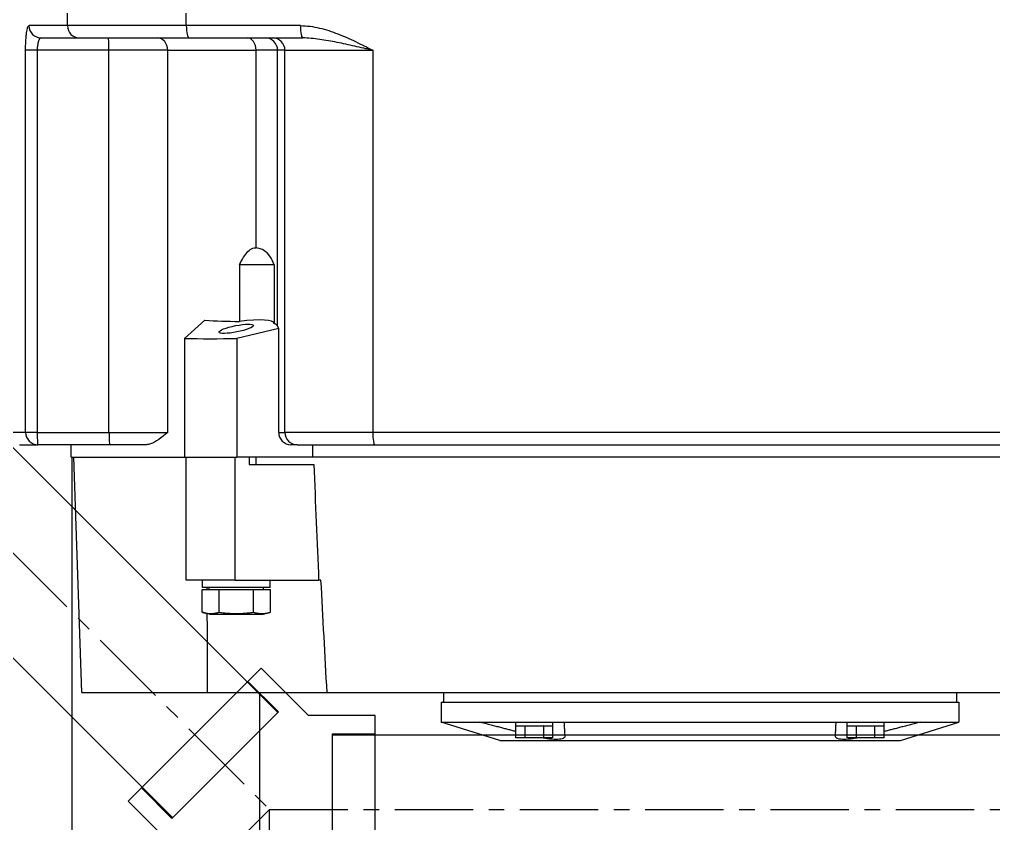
# Model space of a CAD drawing. Header units: inches. Extents: x -883 to 808, y -248 to 1051.
# Drawn here: x -418.23 to -402.68, y 663.13 to 675.97 of the extents above; entities that cross this region are included whole.
import ezdxf

# ---------------------------------------------------------------- set-up
doc = ezdxf.new("R2010")
doc.units = ezdxf.units.IN
doc.header["$MEASUREMENT"] = 0
doc.linetypes.add('CENTER', pattern=[2, 1.25, -0.25, 0.25, -0.25])
doc.layers.get('0').update_dxf_attribs({"linetype": 'CONTINUOUS'})
doc.layers.add('EQUIPMENT - COMPRESSORS', color=41, linetype='CONTINUOUS')
doc.layers.add('P-RV', color=193, linetype='CONTINUOUS')

# ---------------------------------------------------------------- blocks, each defined once
blk = doc.blocks.new('A$Cb802d3fd')
for p, q in [((29.342, 35.653), (29.342, 35.947)), ((29.145, 35.751), (29.145, 35.457)), ((29.342, 35.653), (35.444, 35.653)), ((29.342, 35.468), (29.342, 35.653)), ((35.444, 35.468), (35.444, 35.653)), ((29.145, 34.311), (29.145, 35.457)), ((35.444, 35.468), (29.342, 35.468)), ((29.342, 35.468), (29.342, 34.322)), ((35.444, 34.322), (35.444, 35.468)), ((35.838, 34.985), (35.838, 35.598)), ((35.641, 35.404), (35.641, 34.793)), ((28.948, 34.913), (15.886, 34.913)), ((28.948, 34.913), (15.886, 34.913)), ((25.188, 34.753), (28.948, 34.884)), ((28.948, 34.924), (28.948, 33.114)), ((28.948, 34.924), (29.145, 34.924)), ((35.838, 34.985), (44.106, 34.985)), ((35.838, 33.088), (35.838, 34.985)), ((25.188, 34.753), (25.188, 32.754)), ((35.641, 34.793), (35.641, 33.042)), ((29.145, 33.722), (29.145, 34.311)), ((29.342, 34.322), (35.444, 34.322)), ((29.342, 34.322), (29.342, 33.383)), ((35.444, 33.383), (35.444, 34.322)), ((29.342, 33.383), (35.444, 33.383)), ((35.444, 33.383), (35.444, 31.973)), ((26.98, 32.308), (26.98, 33.087)), ((26.98, 33.087), (28.948, 33.087)), ((30.842, 33.114), (28.948, 33.114)), ((28.948, 33.114), (28.948, 32.278)), ((28.948, 33.087), (28.948, 32.308)), ((30.842, 33.114), (31.132, 32.79)), ((35.641, 33.042), (35.641, 31.23)), ((35.838, 33.088), (44.106, 33.088)), ((35.838, 31.266), (35.838, 33.088)), ((26.436, 32.717), (26.468, 32.835)), ((26.468, 32.835), (26.83, 32.835)), ((26.83, 32.835), (26.83, 32.562)), ((26.862, 31.75), (26.862, 32.828)), ((26.862, 32.828), (26.98, 32.828)), ((25.188, 32.754), (25.188, 30.84)), ((26.436, 32.717), (26.436, 31.862)), ((26.83, 32.723), (26.862, 32.723)), ((26.468, 32.562), (26.83, 32.562)), ((26.83, 32.562), (26.83, 32.017)), ((26.98, 32.308), (26.98, 30.974)), ((26.98, 32.308), (28.948, 32.308)), ((28.948, 31.072), (28.948, 32.278)), ((30.842, 32.278), (28.948, 32.278)), ((31.002, 31.612), (30.842, 32.278)), ((32.019, 32.239), (31.114, 32.239)), ((32.019, 31.683), (32.019, 32.239)), ((28.83, 32.081), (28.83, 31.052)), ((28.948, 32.081), (28.83, 32.081)), ((15.886, 31.913), (25.188, 31.913)), ((15.886, 31.913), (25.188, 31.913)), ((26.468, 32.017), (26.83, 32.017)), ((26.83, 32.017), (26.83, 31.744)), ((28.948, 31.975), (28.83, 31.975)), ((32.289, 31.973), (35.444, 31.973)), ((35.444, 31.63), (35.444, 31.973)), ((26.436, 31.862), (26.468, 31.744)), ((26.468, 31.744), (26.83, 31.744)), ((26.83, 31.857), (26.862, 31.857)), ((26.862, 31.75), (26.98, 31.75)), ((29.342, 31.612), (31.002, 31.612)), ((29.342, 31.612), (29.342, 31.513)), ((31.002, 31.612), (31.038, 31.63)), ((31.038, 31.63), (35.444, 31.63)), ((32.019, 31.683), (31.078, 31.683)), ((35.444, 31.513), (35.444, 31.63)), ((29.145, 31.317), (29.145, 31.419)), ((29.342, 31.513), (35.444, 31.513)), ((29.342, 30.11), (29.342, 31.513)), ((35.444, 31.513), (35.444, 30.11)), ((29.145, 31.317), (29.145, 30.08)), ((26.98, 30.937), (26.98, 30.974)), ((29.145, 31.072), (28.948, 31.072)), ((28.948, 18.697), (28.948, 31.072)), ((25.188, 30.84), (25.188, 18.929)), ((29.145, 30.08), (29.145, 19.689)), ((29.342, 19.659), (29.342, 30.11)), ((35.444, 30.11), (29.342, 30.11)), ((24.421, 28.082), (24.716, 29.018)), ((24.716, 29.018), (24.716, 28.402)), ((25.031, 29.018), (24.716, 29.018)), ((25.031, 29.018), (25.031, 20.751)), ((25.188, 28.979), (25.031, 28.979)), ((24.716, 28.402), (24.716, 27.057)), ((24.421, 28.082), (24.421, 21.687)), ((24.464, 27.677), (24.464, 27.825)), ((24.464, 27.825), (24.653, 27.825)), ((24.653, 27.824), (24.653, 27.825)), ((24.653, 27.824), (24.653, 27.677)), ((24.653, 27.824), (24.716, 27.824)), ((24.464, 27.381), (24.464, 27.677)), ((24.464, 27.677), (24.653, 27.677)), ((24.653, 27.677), (24.653, 27.382)), ((24.653, 27.677), (24.653, 27.677)), ((24.653, 27.677), (24.653, 27.677)), ((24.464, 27.234), (24.464, 27.381)), ((24.464, 27.381), (24.653, 27.381)), ((24.653, 27.381), (24.653, 27.382)), ((24.653, 27.381), (24.653, 27.234)), ((24.653, 27.381), (24.653, 27.381)), ((24.464, 27.234), (24.653, 27.234)), ((24.653, 27.234), (24.653, 27.234)), ((24.653, 27.234), (24.716, 27.234)), ((24.716, 27.057), (24.716, 22.712)), ((24.716, 22.712), (24.716, 21.367)), ((24.464, 22.388), (24.464, 22.535)), ((24.464, 22.535), (24.653, 22.535)), ((24.653, 22.535), (24.653, 22.388)), ((24.653, 22.535), (24.653, 22.535)), ((24.653, 22.535), (24.716, 22.535)), ((24.464, 22.092), (24.464, 22.388)), ((24.464, 22.388), (24.653, 22.388)), ((24.653, 22.387), (24.653, 22.388)), ((24.653, 22.388), (24.653, 22.388)), ((24.653, 22.387), (24.653, 22.092)), ((24.464, 21.944), (24.464, 22.092)), ((24.464, 22.092), (24.653, 22.092)), ((24.653, 22.092), (24.653, 21.945)), ((24.653, 22.092), (24.653, 22.092)), ((24.653, 22.092), (24.653, 22.092)), ((24.464, 21.944), (24.653, 21.944)), ((24.653, 21.944), (24.653, 21.945)), ((24.653, 21.945), (24.716, 21.945)), ((24.421, 21.687), (24.716, 20.751)), ((24.716, 21.367), (24.716, 20.751)), ((25.031, 20.751), (24.716, 20.751)), ((25.188, 20.79), (25.031, 20.79))]:
    blk.add_line(p, q)
for centre, major_axis, ratio, start_param, end_param in [((29.342, 35.457), (-0.197, 0), 0.991678, 4.712389, 6.283185), ((29.342, 35.457), (-0.197, 0), 0.052336, 4.712389, 6.283185), ((35.838, 35.404), (-0.197, 0), 0.99015, 4.712389, 6.283185), ((35.838, 34.793), (-0.197, 0), 0.972832, 4.712389, 6.283185), ((29.342, 34.311), (-0.197, 0), 0.052336, 4.712389, 6.283185), ((35.444, 34.332), (0.197, 0), 0.052336, 4.712389, 6.283185), ((35.444, 33.55), (0.197, 0), 0.846563, 4.712389, 6.283185), ((33.802, 24.884), (2.17, -11.056), 0.182676, 3.837748, 3.94456), ((35.838, 33.042), (-0.197, 0), 0.231514, 4.712389, 6.283185), ((33.802, 24.884), (1.969, -10.033), 0.182676, 3.769829, 3.854421), ((30.928, 32.471), (0.154, -0.787), 0.182676, 6.252525, 7.520045), ((35.444, 32.112), (0.197, 0), 0.706067, 4.712389, 6.283185), ((35.444, 31.826), (0.197, 0), 0.996195, 4.712389, 6.283185), ((29.342, 31.419), (-0.197, 0), 0.980827, 4.712389, 6.283185), ((30.796, 32.807), (0.232, -1.18), 0.182676, 0.05143, 0.277196), ((35.444, 31.709), (0.197, 0), 0.996195, 4.712389, 6.283185), ((29.342, 31.317), (-0.197, 0), 0.996195, 4.712389, 6.283185), ((35.838, 31.23), (-0.197, 0), 0.180089, 4.712389, 6.283185), ((29.342, 30.08), (-0.197, 0), 0.147461, 4.712389, 6.283185)]:
    blk.add_ellipse(centre, major_axis=major_axis, ratio=ratio, start_param=start_param, end_param=end_param)
blk.add_ellipse((30.996, 32.29), major_axis=(0.054, -0.275), ratio=0.182676)
for points, knots in [([(35.444, 35.653), (35.47, 35.653), (35.496, 35.652), (35.522, 35.652), (35.534, 35.651), (35.547, 35.651), (35.559, 35.65), (35.572, 35.65), (35.584, 35.649), (35.596, 35.649), (35.596, 35.649), (35.596, 35.649), (35.596, 35.649), (35.62, 35.647), (35.643, 35.646), (35.664, 35.644), (35.664, 35.644), (35.664, 35.644), (35.664, 35.644), (35.675, 35.643), (35.685, 35.642), (35.695, 35.641), (35.695, 35.641), (35.695, 35.641), (35.696, 35.641), (35.705, 35.639), (35.715, 35.638), (35.724, 35.637), (35.724, 35.637), (35.724, 35.637), (35.724, 35.637), (35.742, 35.635), (35.758, 35.632), (35.772, 35.629), (35.772, 35.629), (35.772, 35.629), (35.773, 35.629), (35.787, 35.626), (35.799, 35.623), (35.808, 35.62), (35.813, 35.618), (35.817, 35.616), (35.821, 35.615), (35.825, 35.613), (35.828, 35.611), (35.83, 35.609), (35.835, 35.606), (35.838, 35.602), (35.838, 35.598)], [0, 0, 0, 0, 0.00197032, 0.00197032, 0.00197032, 0.00295576, 0.00295576, 0.00295576, 0.00394144, 0.00394144, 0.00394144, 0.00395139, 0.00395139, 0.00395139, 0.00591418, 0.00591418, 0.00591418, 0.00592709, 0.00592709, 0.00592709, 0.00690125, 0.00690125, 0.00690125, 0.00691494, 0.00691494, 0.00691494, 0.00788885, 0.00788885, 0.00788885, 0.00790279, 0.00790279, 0.00790279, 0.00986566, 0.00986566, 0.00986566, 0.00987849, 0.00987849, 0.00987849, 0.01184436, 0.01184436, 0.01184436, 0.01283429, 0.01283429, 0.01283429, 0.01382457, 0.01382457, 0.01382457, 0.01580558, 0.01580558, 0.01580558, 0.01580558]), ([(35.641, 35.404), (35.641, 35.408), (35.64, 35.412), (35.637, 35.416), (35.637, 35.416), (35.637, 35.416), (35.637, 35.416), (35.636, 35.418), (35.634, 35.421), (35.633, 35.423), (35.631, 35.424), (35.629, 35.426), (35.627, 35.428), (35.627, 35.428), (35.626, 35.428), (35.626, 35.429), (35.622, 35.432), (35.616, 35.436), (35.61, 35.439), (35.609, 35.439), (35.609, 35.439), (35.608, 35.44), (35.602, 35.443), (35.594, 35.446), (35.586, 35.449), (35.585, 35.449), (35.585, 35.449), (35.584, 35.449), (35.58, 35.45), (35.576, 35.452), (35.572, 35.453), (35.571, 35.453), (35.57, 35.453), (35.57, 35.453), (35.565, 35.455), (35.561, 35.456), (35.556, 35.457), (35.555, 35.457), (35.555, 35.457), (35.554, 35.457), (35.544, 35.459), (35.533, 35.461), (35.522, 35.463), (35.521, 35.463), (35.521, 35.463), (35.52, 35.463), (35.514, 35.464), (35.508, 35.464), (35.502, 35.465), (35.496, 35.466), (35.49, 35.466), (35.484, 35.466), (35.484, 35.466), (35.483, 35.466), (35.483, 35.467), (35.47, 35.467), (35.457, 35.468), (35.444, 35.468)], [0, 0, 0, 0, 0.001017998, 0.001017998, 0.001017998, 0.001044289, 0.001044289, 0.001044289, 0.001564897, 0.001564897, 0.001564897, 0.002035995, 0.002035995, 0.002035995, 0.002083758, 0.002083758, 0.002083758, 0.003053993, 0.003053993, 0.003053993, 0.003115396, 0.003115396, 0.003115396, 0.004071991, 0.004071991, 0.004071991, 0.004138008, 0.004138008, 0.004138008, 0.00458099, 0.00458099, 0.00458099, 0.004645501, 0.004645501, 0.004645501, 0.005089988, 0.005089988, 0.005089988, 0.0051506, 0.0051506, 0.0051506, 0.006107986, 0.006107986, 0.006107986, 0.006154364, 0.006154364, 0.006154364, 0.006653262, 0.006653262, 0.006653262, 0.007125984, 0.007125984, 0.007125984, 0.007150937, 0.007150937, 0.007150937, 0.008143981, 0.008143981, 0.008143981, 0.008143981]), ([(29.342, 33.383), (29.342, 33.384), (29.342, 33.384), (29.26, 33.484), (29.184, 33.575), (29.149, 33.682), (29.145, 33.703), (29.145, 33.722)], [-0.002354, -0.002354, -0.002354, -0.002354, 0, 0, 1.557237, 1.557237, 1.976875, 1.976875, 1.976875, 1.976875]), ([(32.019, 32.239), (32.04, 32.229), (32.061, 32.218), (32.12, 32.185), (32.158, 32.162), (32.216, 32.116), (32.242, 32.092), (32.279, 32.04), (32.289, 32.011), (32.289, 31.98), (32.289, 31.976), (32.289, 31.973)], [-11.428079, -11.428079, -11.428079, -11.428079, -11.244307, -11.244307, -10.874161, -10.874161, -10.574671, -10.574671, -10.275181, -10.275181, -10.237835, -10.237835, -10.237835, -10.237835]), ([(32.019, 31.683), (32.069, 31.702), (32.115, 31.725), (32.191, 31.779), (32.227, 31.814), (32.264, 31.878), (32.274, 31.901), (32.285, 31.94), (32.287, 31.957), (32.289, 31.973)], [-7.895633, -7.895633, -7.895633, -7.895633, -7.3423, -7.3423, -6.806022, -6.806022, -6.537883, -6.537883, -6.364902, -6.364902, -6.364902, -6.364902]), ([(35.838, 31.266), (35.838, 31.214), (35.834, 31.163), (35.821, 31.061), (35.812, 31.011), (35.788, 30.911), (35.774, 30.861), (35.743, 30.763), (35.725, 30.715), (35.669, 30.572), (35.627, 30.478), (35.56, 30.339), (35.537, 30.293), (35.491, 30.201), (35.468, 30.155), (35.444, 30.11)], [0, 0, 0, 0, 0.003956, 0.003956, 0.00791201, 0.00791201, 0.01186801, 0.01186801, 0.01582401, 0.01582401, 0.02373602, 0.02373602, 0.02769202, 0.02769202, 0.03164802, 0.03164802, 0.03164802, 0.03164802]), ([(35.444, 30.11), (35.446, 30.116), (35.447, 30.122), (35.45, 30.134), (35.454, 30.152), (35.464, 30.195), (35.472, 30.231), (35.488, 30.303), (35.499, 30.351), (35.531, 30.494), (35.551, 30.588), (35.579, 30.727), (35.588, 30.773), (35.605, 30.866), (35.612, 30.912), (35.625, 31.003), (35.631, 31.049), (35.639, 31.14), (35.641, 31.185), (35.641, 31.23)], [-0.00004199, -0.00004199, -0.00004199, -0.00004199, 0.00043577, 0.00043577, 0.00091354, 0.00186907, 0.00378012, 0.00378012, 0.00760224, 0.00760224, 0.01524647, 0.01524647, 0.01906858, 0.01906858, 0.02289069, 0.02289069, 0.02671281, 0.02671281, 0.03053492, 0.03053492, 0.03053492, 0.03053492]), ([(24.489, 27.045), (24.486, 27.045), (24.483, 27.045), (24.467, 27.05), (24.456, 27.063), (24.442, 27.112), (24.438, 27.146), (24.438, 27.224), (24.442, 27.272), (24.453, 27.354), (24.458, 27.384), (24.464, 27.414)], [0.777231, 0.777231, 0.777231, 0.777231, 0.879931, 0.879931, 1.299272, 1.299272, 1.718613, 1.718613, 2.137954, 2.137954, 2.365211, 2.365211, 2.365211, 2.365211]), ([(24.464, 22.355), (24.458, 22.385), (24.453, 22.415), (24.442, 22.497), (24.438, 22.545), (24.438, 22.623), (24.442, 22.657), (24.456, 22.706), (24.467, 22.719), (24.483, 22.724), (24.486, 22.724), (24.489, 22.724)], [1.072015, 1.072015, 1.072015, 1.072015, 1.299272, 1.299272, 1.718613, 1.718613, 2.137954, 2.137954, 2.557295, 2.557295, 2.659995, 2.659995, 2.659995, 2.659995])]:
    blk.add_open_spline(points, degree=3, knots=knots)
for points, weights in [([(26.468, 32.835), (26.431, 32.699), (26.468, 32.562)], [2.47168783649, 2.8540592755, 2.47168783649]), ([(26.468, 32.562), (26.431, 32.29), (26.468, 32.017)], [2.47168783649, 2.8540592755, 2.47168783649]), ([(26.468, 32.017), (26.431, 31.88), (26.468, 31.744)], [2.47168783649, 2.8540592755, 2.47168783649]), ([(24.564, 27.825), (24.633, 28.095), (24.716, 28.402)], [1.01048644634, 1.0096983612, 1.00326761634]), ([(24.716, 27.057), (24.586, 27.05), (24.489, 27.045)], [1.00326761634, 1.01333498034, 1.00957327847]), ([(24.489, 22.724), (24.586, 22.719), (24.716, 22.712)], [1.00957327847, 1.01333498034, 1.00326761634]), ([(24.716, 21.367), (24.633, 21.674), (24.564, 21.944)], [1.00326761634, 1.0096983612, 1.01048644634])]:
    blk.add_rational_spline(points, weights, degree=2)
for points in [[(26.447, 32.757), (26.027, 32.756), (25.608, 32.755), (25.188, 32.754)], [(26.862, 32.758), (26.851, 32.758), (26.841, 32.758), (26.83, 32.758)], [(28.83, 31.052), (28.213, 31.026), (27.596, 31), (26.98, 30.974)], [(25.188, 30.84), (25.785, 30.872), (26.383, 30.904), (26.98, 30.937)]]:
    blk.add_open_spline(points, degree=3)
blk = doc.blocks.new('245ell')
at = {"linetype": 'Continuous'}
for p, q in [((0.133, 3.941), (-0.919, 2.89)), ((2.254, 1.82), (0.133, 3.941)), ((0.343, 3.731), (-0.144, 3.245)), ((-0.144, 3.245), (1.558, 1.544)), ((0, 1.688), (-0.919, 2.607)), ((2.044, 2.03), (1.558, 1.544)), ((1.5, 1.066), (2.254, 1.82)), ((-1.3, 1.688), (0, 1.688)), ((-1.5, 1.488), (-1.5, 0)), ((1.5, 0), (1.5, 1.066)), ((1.203, 0.688), (-1.203, 0.688)), ((-1.203, 0), (-1.203, 0.688)), ((1.203, 0), (1.203, 0.688)), ((-1.5, 0), (1.5, 0))]:
    blk.add_line(p, q, dxfattribs=at)
for centre, radius, start, end in [((-0.778, 2.748), 0.2, 135, 225), ((0, 1.688), 1.327, 135, 180), ((-1.3, 1.488), 0.2, 90, 180)]:
    blk.add_arc(centre, radius, start, end, dxfattribs=at)

msp = doc.modelspace()

# ---------------------------------------------------------------- linework, layer by layer
at = {"layer": 'P-RV'}
for p, q in [((-424.59, 675.38359), (-414.10986, 664.90345)), ((-426.26938, 673.70421), (-415.78924, 663.22407)), ((-413.24244, 664.54415), (-348.4271, 664.54415))]:
    msp.add_line(p, q, dxfattribs=at)
at = {"layer": 'P-RV', "color": 7, "linetype": 'CENTER'}
for p, q in [((-425.42969, 674.5439), (-414.24244, 663.35665)), ((-414.24244, 663.35665), (-346.8646, 663.35665))]:
    msp.add_line(p, q, dxfattribs=at)

# ---------------------------------------------------------------- block references
at = {"layer": 'EQUIPMENT - COMPRESSORS', "rotation": 89.99999999999999}
msp.add_blockref('A$Cb802d3fd', (-382.48269, 640.03559), dxfattribs=at)
at = {"layer": 'P-RV', "rotation": 90}
msp.add_blockref('245ell', (-412.55494, 663.35665), dxfattribs=at)

doc.saveas('drawing.dxf')
